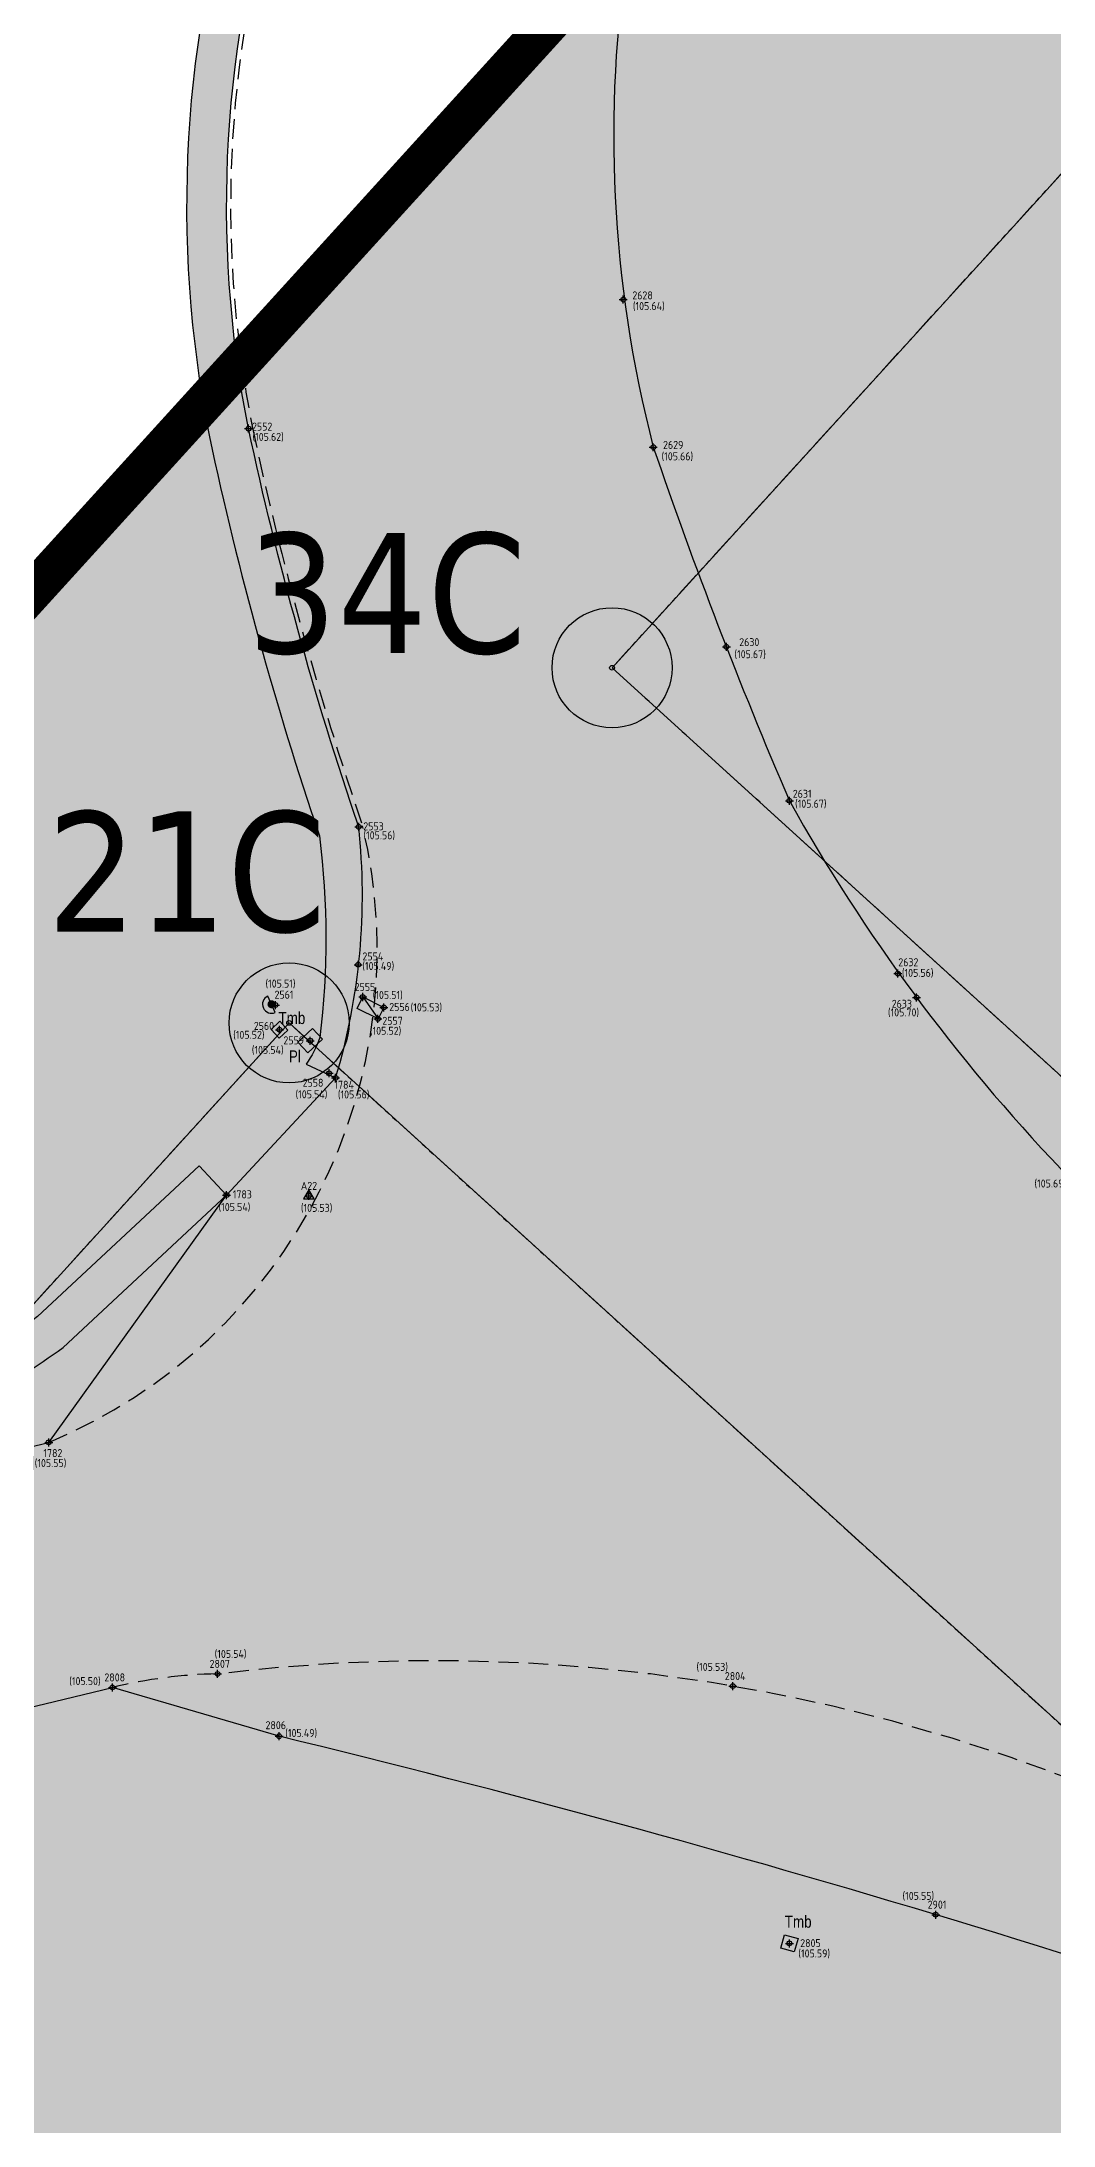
# Model space of a CAD drawing. Extents: x 9555 to 11275, y -8412 to -6382.
# Drawn here: x 10301.5 to 10326.8, y -7826.7 to -7774.7 of the extents above; entities that cross this region are included whole.
import ezdxf
from ezdxf.enums import TextEntityAlignment as Align

# ---------------------------------------------------------------- set-up
doc = ezdxf.new("R2010")
doc.units = 0
doc.header["$MEASUREMENT"] = 0
doc.header["$XCLIPFRAME"] = 2
doc.header["$PDMODE"] = 33
doc.header["$PDSIZE"] = 0.12
for name, pattern in [('DASHED', [0.75, 0.5, -0.25]), ('DASHEDX2', [1.5, 1, -0.5]), ('PHANTOM2', [1.25, 0.625, -0.125, 0.125, -0.125, 0.125, -0.125])]:
    doc.linetypes.add(name, pattern=pattern)
doc.layers.get('0').update_dxf_attribs({"color": 53, "lineweight": 50})
for name, color, linetype in [('01_PROG', 7, 'Continuous'), ('02_CAT', 7, 'Continuous'), ('Conf Lotti-Retino', 253, 'Continuous'), ('Conf Lotti_xLIMITE Comparto', 30, 'DASHEDX2'), ('Conf-N', 7, 'Continuous'), ('Conf-P', 2, 'Continuous'), ('GEI-Nome_P', 6, 'Continuous'), ('GEI-Punti', 7, 'Continuous'), ('Gei-Punti_3D', 3, 'Continuous'), ('GEI-Quote_P', 3, 'Continuous'), ('GEI-Simboli', 6, 'Continuous'), ('Immagine', 181, 'Continuous'), ('Ril-Cabina_Enel', 6, 'Continuous'), ('Ril-Palo_Telecamera', 7, 'Continuous'), ('Ril-Siepe', 72, 'Continuous'), ('Ril-Strada', 4, 'Continuous'), ('Ril-Tomb_Plastica', 5, 'Continuous'), ('Ril-Tombino', 5, 'Continuous')]:
    doc.layers.add(name, color=color, linetype=linetype)
doc.layers.add('Conf Lotti', color=2, linetype='PHANTOM2', lineweight=30)
doc.layers.add('Fr01 Fgl. 957D', color=140, linetype='Continuous', lineweight=30)
doc.layers.add('Gei-Nome_p(OFF)', color=251, linetype='Continuous', plot=False)
doc.styles.add('HELVLA', font='helvl', dxfattribs={"width": 0.8})
doc.styles.get("Standard").update_dxf_attribs({"font": 'isocp.shx'})
doc.styles.add('Tahoma', font='tahoma.ttf')
doc.linetypes.add('ZIGZAG', pattern='A,0.0001,-0.2,[131,ltypeshp.shx,S=0.2,R=0,X=-0.2,Y=0],-0.4,[131,ltypeshp.shx,S=0.2,R=180,X=0.2,Y=0],-0.2', length=0.8001)
picture_1 = doc.add_image_def('image1.png', size_in_pixel=(3510, 4950))
picture_2 = doc.add_image_def('image3.png', size_in_pixel=(3510, 4950))
pattern_1 = [(90, (-0.04999999999999999, 0.2), (-0.4999999999999999, 0.5), [0.05, -0.45]), (90, (-0.15, 9.184850993605149e-18), (-0.4999999999999999, 0.5), [0.05, -0.25, 0.05, -0.15]), (90, (-0.25, 0.45), (-0.4999999999999999, 0.5), [0.125, -0.375]), (90, (-0.3, 0.1), (-0.4999999999999999, 0.5), [0.15, -0.35]), (90, (-0.35, 2.143131898507868e-17), (-0.4999999999999999, 0.5), [0.05, -0.45]), (90, (-0.375, 0.2), (-0.4999999999999999, 0.5), [0.125, -0.375]), (180, (-0.35, 2.143131898507868e-17), (-0.5, -0.4999999999999999), [0.05, -0.45]), (180, (3.061616997868383e-18, 0.05), (-0.5, -0.4999999999999999), [0.05, -0.45]), (180, (-0.05, 0.075), (-0.5, -0.4999999999999999), [0.075, -0.425]), (180, (-0.2, 0.1), (-0.5, -0.4999999999999999), [0.1, -0.4]), (180, (-0.475, 0.2500000000000001), (-0.5, -0.4999999999999999), [0.075, -0.425]), (180, (-0.09999999999999999, 0.3), (-0.5, -0.4999999999999999), [0.05, -0.325, 0.075, -0.05]), (180, (-0.35, 0.35), (-0.5, -0.4999999999999999), [0.05, -0.45]), (180, (-0.2, 0.4), (-0.5, -0.4999999999999999), [0.1, -0.4]), (135, (-0.375, 0.02500000000000003), (-0.5000000000095124, 3.06161699792663e-17), [0.21, -0.4971067812]), (135, (3.061616997868383e-18, 0.05), (-0.5000000000095124, 3.06161699792663e-17), [0.14142135625, -0.565685425]), (135, (-0.15, 0.05000000000000001), (-0.5000000000095124, 3.06161699792663e-17), [0.0707106781, -0.6363961029999999]), (135, (-0.425, 0.2), (-0.5000000000095124, 3.06161699792663e-17), [0.0707106781, -0.6363961029999999]), (135, (-0.45, 0.3), (-0.5000000000095124, 3.06161699792663e-17), [0.0707106781, -0.6363961029999999]), (135, (-0.04999999999999999, 0.25), (-0.5000000000095124, 3.06161699792663e-17), [0.0707105, -0.070711, 0.0707105, -0.4949747812]), (225, (-0.3, 0.1), (-8.612732121052413e-17, -0.5000000000095124), [0.0707105, -0.070711, 0.0707105, -0.4949747812]), (225, (-0.04999999999999999, 0.2), (-8.612732121052413e-17, -0.5000000000095124), [0.0707105, -0.424264, 0.0707105, -0.1414217812]), (225, (-0.09999999999999999, 0.25), (-8.612732121052413e-17, -0.5000000000095124), [0.0707106781, -0.6363961029999999]), (225, (-0.15, 0.3), (-8.612732121052413e-17, -0.5000000000095124), [0.0707106781, -0.6363961029999999]), (225, (-0.3, 0.4), (-8.612732121052413e-17, -0.5000000000095124), [0.0707106781, -0.6363961029999999]), (225, (-0.375, 0.45), (-8.612732121052413e-17, -0.5000000000095124), [0.0707106781, -0.6363961029999999]), (225, (-0.04999999999999998, 0.45), (-8.612732121052413e-17, -0.5000000000095124), [0.11, -0.5971067811999999]), (116.56505118, (-0.35, 0.15), (-2.549934976881569e-11, 0.500000000000047), [0.05590169999999999, -1.0621322885]), (116.56505118, (-0.3, 0.25), (-2.549934976881569e-11, 0.500000000000047), [0.1118034, -1.0062305885]), (116.56505118, (-0.3, 0.4), (-2.549934976881569e-11, 0.500000000000047), [0.1118034, -1.0062305885]), (116.56505118, (-0.35, 0.05000000000000002), (-2.549934976881569e-11, 0.500000000000047), [0.1677051, -0.9503288885]), (153.43494882, (-0.4, 2.449293598294707e-17), (-0.500000000000047, 2.549935549000442e-11), [0.1118034, -1.0062305885]), (206.56505118, (-0.05, 0.05), (-0.500000000000047, -2.549934976881569e-11), [0.1118034, -1.0062305885]), (206.56505118, (-0.15, 0.2), (-0.500000000000047, -2.549934976881569e-11), [0.1118034, -1.0062305885]), (206.56505118, (-0.09999999999999999, 0.15), (-0.500000000000047, -2.549934976881569e-11), [0.1118034, -1.0062305885]), (206.56505118, (-0.2, 0.25), (-0.500000000000047, -2.549934976881569e-11), [0.1118034, -1.0062305885]), (206.56505118, (-0.2, 0.35), (-0.500000000000047, -2.549934976881569e-11), [0.1118034, -1.0062305885]), (206.56505118, (2.143131898507868e-17, 0.35), (-0.500000000000047, -2.549934976881569e-11), [0.1118034, -1.0062305885]), (206.56505118, (-0.45, 2.755455298081545e-17), (-0.500000000000047, -2.549934976881569e-11), [0.1118034, -1.0062305885]), (243.43494882, (-0.15, 9.184850993605149e-18), (-2.549952202345811e-11, -0.500000000000047), [0.1118034, -1.0062305885]), (243.43494882, (-0.45, 0.45), (-2.549952202345811e-11, -0.500000000000047), [0.1118034, -1.0062305885]), (243.43494882, (-0.45, 0.3), (-2.549952202345811e-11, -0.500000000000047), [0.05590169999999999, -1.0621322885]), (243.43494882, (-0.425, 0.4), (-2.549952202345811e-11, -0.500000000000047), [0.05590169999999999, -1.0621322885])]

# ---------------------------------------------------------------- blocks, each defined once
blk = doc.blocks.new('PALO-Telecamera')
blk.add_lwpolyline([(0.2249999999999091, 0, 1.000000000002274), (-0.2250000000001364, 0)], format="xyb", close=True)
at = {"const_width": 0.1}
blk.add_lwpolyline([(-0.04999999999972715, 0, 1), (0.04999999999972715, 0, 1)], format="xyb", close=True, dxfattribs=at)
blk = doc.blocks.new('P-Lotto')
at = {"layer": 'Conf-N'}
blk.add_circle((0, 0), 1.5, dxfattribs=at)
at = {"layer": 'Conf-P'}
blk.add_point((0, 0), dxfattribs=at)
blk = doc.blocks.new('20043-1_Prog-Confini')
at = {"layer": 'Conf Lotti-Retino'}
h = blk.add_hatch(color=256, dxfattribs=at)
h.paths.add_polyline_path([(10440.90416144596, -7860.83060032168), (10481.5942124453, -7897.834921010903), (10443.95534884731, -7939.222717106983), (10455.05263548401, -7949.314804568148), (10501.47623780322, -7898.267286041699), (10547.18877136976, -7848.001660636663), (10411.9695062309, -7725.030641243258), (10340.57834246114, -7745.229577507136), (10225.51241240563, -7871.756384511547), (10219.57166360702, -7866.353752460756), (10165.52391621495, -7925.784801506587), (10195.69424327256, -7953.179523551184), (10249.90677393372, -8002.481449223193), (10270.62170846128, -8021.320012004217), (10278.89737695264, -8012.22006439802), (10188.63944448483, -7930.137751995549), (10307.72607652135, -7799.189769688855), (10366.91160524755, -7853.014236146046), (10397.9840078288, -7881.272081036064), (10388.56467752741, -7891.62960208233), (10401.88142326459, -7903.740108648259)])
h.paths.add_polyline_path([(10406.0576788046, -7872.394254370962), (10374.9852742804, -7844.136407866004), (10315.79974545998, -7790.311941612686), (10347.14732855373, -7755.842054370059), (10408.82520196826, -7738.391331224433), (10442.93861544669, -7769.414730339371), (10528.01781476451, -7846.787402484451), (10491.68629990599, -7886.737634374716), (10437.67950494375, -7837.622808733126)], flags=16)
h = blk.add_hatch(color=41, dxfattribs=at)
h.paths.add_polyline_path([(10374.9852742804, -7844.136407866004), (10442.93861544669, -7769.414730339371), (10408.82520196826, -7738.391331224434), (10347.14732855373, -7755.842054370059), (10315.79974545998, -7790.311941612686)])
h.paths.add_polyline_path([(10420.76355684086, -7790.379971128622), (10376.07217521855, -7749.736762850924), (10373.72172192202, -7750.401784316058), (10338.4017431611, -7789.23972725196), (10384.04858354646, -7830.751848239393)], flags=16)
blk.add_hatch(color=41, dxfattribs=at).paths.add_polyline_path([(10278.89737579227, -8012.220063342761), (10188.63944448483, -7930.13775199555), (10307.72607652135, -7799.189769688856), (10366.91160524755, -7853.014236146046), (10339.32656618824, -7883.346819618211), (10306.20423063409, -7919.768229275436), (10337.20851222508, -7948.100980190388)])
at = {"layer": 'Conf Lotti'}
for p, q in [((10340.57834246114, -7745.229577507138), (10225.51241240563, -7871.756384511547)), ((10315.79974545998, -7790.311941612686), (10347.14732855373, -7755.842054370059)), ((10406.05767871157, -7872.394254286361), (10315.79974545998, -7790.311941612686)), ((10188.63944448483, -7930.137751995549), (10307.72607652135, -7799.189769688856)), ((10307.72607652135, -7799.189769688848), (10397.9840078288, -7881.272081036064))]:
    blk.add_line(p, q, dxfattribs=at)
at = {"layer": 'Conf Lotti_xLIMITE Comparto', "const_width": 1}
blk.add_lwpolyline([(10220.16127169158, -8076.806445670572), (10388.56467752741, -7891.629602082331), (10442.57147426394, -7940.744429337481), (10443.95534884731, -7939.222717106983), (10542.72119990987, -8029.042295507654), (10562.90537483127, -8006.847722235286), (10508.8985798685, -7957.732896593227), (10535.13800726631, -7928.879951339147), (10501.47623780322, -7898.267286041699), (10547.18877136976, -7848.001660636663), (10411.9695062309, -7725.030641243259), (10340.57834246114, -7745.229577507138), (10225.51241240563, -7871.756384511547), (10219.57166360702, -7866.353752460757), (10165.52391621495, -7925.784801506588), (10195.69424327256, -7953.179523551185), (10145.19012518152, -8008.626232577647)], close=True, dxfattribs=at)
at = {"layer": 'Conf-P'}
for p in [(10315.79974545998, -7790.311941612686), (10307.72607652135, -7799.189769688856)]:
    blk.add_blockref('P-Lotto', p, dxfattribs=at)
at = {"layer": 'Conf-N', "style": 'Tahoma'}
for s, p in [('34C', (10306.67920051431, -7789.943156048885)), ('21C', (10301.67293418098, -7796.905187209489))]:
    blk.add_text(s, height=3, dxfattribs=at).set_placement(p)
blk = doc.blocks.new('-Fgl. 957D Estratto Foglio Intero_PostFR1')
at = {"layer": 'Immagine'}
image = blk.add_image(picture_1, insert=(10047.10652658358, -8052.467191756538), size_in_units=(594.3230901945512, 838.1479477102646), rotation=0.0016211727915770014, dxfattribs=at)
image.set_boundary_path([(307.5021249750134, 335.1810387049118), (3170.119478927532, 4586.921474975607)])
image.dxf.flags = 15
blk = doc.blocks.new('-Fgl. 958 Estratto Foglio Intero_PostFR3')
at = {"layer": 'Immagine'}
image = blk.add_image(picture_2, insert=(9716.786041246873, -8308.17513906339), size_in_units=(1485.8142875308895, 2095.3791234409982), rotation=-0.001043539486264, dxfattribs=at)
image.set_boundary_path([(486.9858317041253, 415.0435325266662), (2987.88009123626, 4584.843253445799)])
image.dxf.flags = 15
blk = doc.blocks.new('- Fogli_Unione (Estratti_20043_SpostatoComeAll.957E_SuRIL_PostFR1-FR2-FR3 (2021-02-08)')
for name in ['-Fgl. 958 Estratto Foglio Intero_PostFR3', '-Fgl. 957D Estratto Foglio Intero_PostFR1']:
    blk.add_blockref(name, (0, 0))
blk = doc.blocks.new('2493-1_PostFRAZ')
at = {"layer": 'Fr01 Fgl. 957D'}
for p, q in [((10238.50090960999, -7875.30995024033), (10307.72607652135, -7799.189769688856)), ((10307.72607652135, -7799.189769688848), (10397.9840078288, -7881.272081036064))]:
    blk.add_line(p, q, dxfattribs=at)
for points in [[(10439.14428784218, -7749.743914112336), (10411.9695062309, -7725.030641243259), (10340.57834246114, -7745.229577507138), (10233.9728353934, -7862.453280577722)], [(10406.05767871157, -7872.394254286361), (10315.79974545998, -7790.311941612686), (10347.14732855373, -7755.842054370059), (10408.82520196826, -7738.391331224434), (10449.83280437737, -7775.684439317798)]]:
    blk.add_lwpolyline(points, dxfattribs=at)
at = {"layer": '02_CAT'}
blk.add_blockref('- Fogli_Unione (Estratti_20043_SpostatoComeAll.957E_SuRIL_PostFR1-FR2-FR3 (2021-02-08)', (2.400635534626417, 6.76379925128731), dxfattribs=at)

msp = doc.modelspace()

# ---------------------------------------------------------------- hatches: boundary and pattern name
at = {"layer": 'Ril-Siepe'}
h = msp.add_hatch(dxfattribs=at)
h.set_pattern_fill('GNDCOVER', color=85, scale=0.5, angle=90, style=0)
h.set_pattern_definition(pattern_1)
edge = h.paths.add_edge_path()
edge.add_arc((10342.31296828968, -7719.478539691967), 10.53421158874578, -46.95176028894622, 23.026251895772305, ccw=False)
edge.add_line((10349.50376728772, -7727.176722826074), (10331.73536306106, -7735.801324691149))
edge.add_arc((10350.29534371693, -7775.762774025861), 44.06121100102421, 114.912376946586, 133.4898039797151)
edge.add_arc((10347.38764156299, -7774.378344508596), 41.07194901626193, 131.8759419287226, 152.8287964090435)
edge.add_arc((10382.12326166948, -7784.851336160219), 77.03537580943848, 157.7024241161864, 168.6652787350002)
edge.add_arc((10334.65387535075, -7778.771223063706), 29.48983077881134, 162.1070380439374, 191.2768050603059)
edge.add_arc((10392.62956879519, -7765.931247183833), 88.86594826946357, 192.0859782275459, 198.7641721400291)
edge.add_arc((10287.77650996693, -7797.073020329397), 20.86740609056411, -6.840039479532322, 7.035519712456676, ccw=False)
edge.add_arc((10305.59034563854, -7798.493009433203), 3.094205463070836, 325.98657217681637, 339.8621313688062, ccw=False)
edge.add_line((10308.15515265146, -7800.223868305029), (10308.8902, -7800.5648))
edge.add_arc((10293.6360850965, -7796.002022465063), 15.92190190657459, 343.3471389628028, 366.1752681604889)
edge.add_arc((10392.62956879519, -7765.931247183851), 87.86594826945858, 192.0906095813675, 198.8288451591856, ccw=False)
edge.add_arc((10334.65387535075, -7778.771223063699), 28.48983077880812, 161.9924270922942, 191.2626860297739, ccw=False)
edge.add_arc((10382.12326166948, -7784.851336160234), 76.03537580944023, 157.7345852915804, 168.7086851761957, ccw=False)
edge.add_arc((10347.387641563, -7774.378344508594), 40.07194901626358, 131.8558120107124, 152.7681238952261, ccw=False)
edge.add_arc((10350.29534371693, -7775.762774025869), 43.06121100103297, 114.90107338115669, 133.5085523516559, ccw=False)
edge.add_line((10332.1643, -7736.7047), (10350.073, -7728.011999999999))
edge.add_arc((10342.31296828968, -7719.478539691967), 11.53421158874611, 312.2822918857566, 383.0262518957692)
edge.add_line((10352.9282, -7714.9669), (10352.00787426914, -7715.358052846231))
h = msp.add_hatch(dxfattribs=at)
h.set_pattern_fill('GNDCOVER', color=85, scale=0.5, angle=90, style=0)
h.set_pattern_definition(pattern_1)
edge = h.paths.add_edge_path()
edge.add_line((10306.1615, -7803.4922), (10305.47928729266, -7802.76104623919))
edge.add_line((10305.47928729266, -7802.76104623919), (10301.43939365661, -7806.530522541628))
edge.add_arc((10291.50093988789, -7792.604018777859), 17.10907275089125, 290.50479174883515, 305.51301881321547, ccw=False)
edge.add_line((10297.49400367986, -7808.629110252812), (10290.90730007531, -7810.747476405942))
edge.add_arc((10310.59215774769, -7860.176866175429), 53.20487002677307, 111.7145227718613, 124.7947959608724)
edge.add_line((10280.23138486197, -7816.484971454008), (10263.04907665983, -7830.062531702783))
edge.add_arc((8587.789051715818, -5895.642273154748), 2558.999391921862, 310.50024735117364, 310.89344439980096, ccw=False)
edge.add_line((10249.73461299896, -7841.513501984584), (10243.28762991239, -7847.846077939949))
edge.add_line((10243.28762991239, -7847.846077939949), (10240.59259915987, -7850.608865266852))
edge.add_line((10240.59259915987, -7850.608865266852), (10229.18442378622, -7862.778558638439))
edge.add_line((10229.18442378622, -7862.778558638439), (10226.93789538481, -7865.011055039935))
edge.add_line((10226.93789538481, -7865.011055039935), (10224.76907478037, -7866.287975137576))
edge.add_line((10224.76907478037, -7866.287975137576), (10222.76994155457, -7867.088339026272))
edge.add_line((10222.76994155457, -7867.088339026272), (10220.78884748662, -7865.797475284161))
edge.add_line((10220.78884748662, -7865.797475284161), (10220.24292219704, -7866.635309144896))
edge.add_line((10220.24292219704, -7866.635309144896), (10222.6593, -7868.2098))
edge.add_line((10222.6593, -7868.2098), (10225.21111617161, -7867.188166480039))
edge.add_line((10225.21111617161, -7867.188166480039), (10227.5536, -7865.809))
edge.add_line((10227.5536, -7865.809), (10229.90187506631, -7863.475392451581))
edge.add_line((10229.90187506631, -7863.475392451581), (10241.31536779312, -7851.30002678311))
edge.add_line((10241.31536779312, -7851.30002678311), (10243.996, -7848.552))
edge.add_line((10243.996, -7848.552), (10250.41053315094, -7842.251298128895))
edge.add_arc((8587.789051715783, -5895.642273154663), 2559.99939192195, 310.5010264202625, 310.8929408578208)
edge.add_line((10263.68672369312, -7830.833188723902), (10280.82715136942, -7817.288722711135))
edge.add_arc((10310.59215774769, -7860.176866175422), 52.20487002676654, 111.75158017990049, 124.76122038669351, ccw=False)
edge.add_line((10291.24591761472, -7811.689017726258), (10297.82209362941, -7809.574037377528))
edge.add_arc((10291.50093988789, -7792.604018777853), 18.10907275089735, 290.4298340218805, 305.7234319066692)
edge.add_line((10302.07434350962, -7807.3057755351), (10306.1615, -7803.4922))

# ---------------------------------------------------------------- linework, layer by layer
at = {"layer": 'Gei-Nome_p(OFF)'}
for p in [(10322.9441, -7797.9563), (10308.7258, -7800.45)]:
    msp.add_point(p, dxfattribs=at)
at = {"layer": 'GEI-Punti', "lineweight": 30}
msp.add_lwpolyline([(10308.22, -7803.363), (10308.09009618943, -7803.588), (10308.34990381057, -7803.588)], close=True, dxfattribs=at)
at = {"layer": 'GEI-Punti'}
for p in [(10316.0808, -7781.1095), (10306.7127, -7784.3355), (10316.832, -7784.7959), (10318.6574, -7789.7883), (10320.2322, -7793.6361), (10309.4656, -7794.2893), (10309.4524, -7797.7362), (10307.384, -7798.7428), (10309.566, -7798.5422), (10323.4141, -7798.5537), (10309.9464, -7799.0873), (10310.0936, -7798.8032), (10307.4867, -7799.3613), (10308.2553, -7799.6342), (10308.8902, -7800.5648), (10306.1615, -7803.4922), (10308.22, -7803.513), (10301.7168, -7809.6746), (10303.3085, -7815.8002), (10305.9391, -7815.4621), (10318.8194, -7815.7675), (10307.4759, -7817.0202), (10323.8914, -7821.4811), (10320.2331, -7822.1978)]:
    msp.add_point(p, dxfattribs=at)
at = {"layer": 'Gei-Punti_3D'}
for p in [(10316.0808, -7781.1095, 105.643), (10306.7127, -7784.3355, 105.6221), (10316.832, -7784.7959, 105.6566), (10318.6574, -7789.7883, 105.667), (10320.2322, -7793.6361, 105.6658), (10309.4656, -7794.2893, 105.5601), (10309.4524, -7797.7362, 105.4942), (10322.9441, -7797.9563, 105.5619), (10307.384, -7798.7428, 105.5132), (10309.566, -7798.5422, 105.5077), (10323.4141, -7798.5537, 105.7023), (10309.9464, -7799.0873, 105.5209), (10310.0936, -7798.8032, 105.5257), (10307.4867, -7799.3613, 105.5223), (10308.2553, -7799.6342, 105.5365), (10308.7258, -7800.45, 105.5404), (10308.8902, -7800.5648, 105.5615), (10306.1615, -7803.4922, 105.5398), (10308.22, -7803.513, 105.525), (10301.7168, -7809.6746, 105.5464), (10303.3085, -7815.8002, 105.5047), (10305.9391, -7815.4621, 105.5426), (10318.8194, -7815.7675, 105.5282), (10307.4759, -7817.0202, 105.4922), (10323.8914, -7821.4811, 105.545), (10320.2331, -7822.1978, 105.585)]:
    msp.add_point(p, dxfattribs=at)
at = {"layer": 'GEI-Simboli'}
for p, q in [((10315.9808, -7781.1095), (10316.1808, -7781.1095)), ((10316.0808, -7781.2095), (10316.0808, -7781.0095)), ((10306.6127, -7784.3355), (10306.8127, -7784.3355)), ((10306.7127, -7784.4355), (10306.7127, -7784.2355)), ((10316.732, -7784.7959), (10316.932, -7784.7959)), ((10316.832, -7784.8959), (10316.832, -7784.6959)), ((10318.5574, -7789.7883), (10318.7574, -7789.7883)), ((10318.6574, -7789.8883), (10318.6574, -7789.6883)), ((10320.1322, -7793.6361), (10320.3322, -7793.6361)), ((10320.2322, -7793.7361), (10320.2322, -7793.5361)), ((10309.3656, -7794.2893), (10309.5656, -7794.2893)), ((10309.4656, -7794.3893), (10309.4656, -7794.1893)), ((10309.4524, -7797.8362), (10309.4524, -7797.6362)), ((10309.3524, -7797.7362), (10309.5524, -7797.7362)), ((10322.8441, -7797.9563), (10323.0441, -7797.9563)), ((10322.9441, -7798.0563), (10322.9441, -7797.8563)), ((10307.384, -7798.8428), (10307.384, -7798.6428)), ((10309.466, -7798.5422), (10309.666, -7798.5422)), ((10309.566, -7798.6422), (10309.566, -7798.4422)), ((10323.3141, -7798.5537), (10323.5141, -7798.5537)), ((10323.4141, -7798.6537), (10323.4141, -7798.4537)), ((10307.284, -7798.7428), (10307.484, -7798.7428)), ((10309.8464, -7799.0873), (10310.0464, -7799.0873)), ((10309.9464, -7799.1873), (10309.9464, -7798.9873)), ((10309.9936, -7798.8032), (10310.1936, -7798.8032)), ((10310.0936, -7798.9032), (10310.0936, -7798.7032)), ((10307.3867, -7799.3613), (10307.5867, -7799.3613)), ((10307.4867, -7799.4613), (10307.4867, -7799.2613)), ((10308.1553, -7799.6342), (10308.3553, -7799.6342)), ((10308.2553, -7799.7342), (10308.2553, -7799.5342)), ((10308.6258, -7800.45), (10308.8258, -7800.45)), ((10308.7258, -7800.55), (10308.7258, -7800.35)), ((10308.7902, -7800.5648), (10308.9902, -7800.5648)), ((10308.8902, -7800.6648), (10308.8902, -7800.4648)), ((10306.0615, -7803.4922), (10306.2615, -7803.4922)), ((10306.1615, -7803.5922), (10306.1615, -7803.3922)), ((10308.12, -7803.513), (10308.32, -7803.513)), ((10308.22, -7803.613), (10308.22, -7803.413)), ((10301.7168, -7809.7746), (10301.7168, -7809.5746)), ((10301.6168, -7809.6746), (10301.8168, -7809.6746)), ((10303.2085, -7815.8002), (10303.4085, -7815.8002)), ((10303.3085, -7815.9002), (10303.3085, -7815.7002)), ((10305.8391, -7815.4621), (10306.0391, -7815.4621)), ((10305.9391, -7815.5621), (10305.9391, -7815.3621)), ((10318.7194, -7815.7675), (10318.9194, -7815.7675)), ((10318.8194, -7815.8675), (10318.8194, -7815.6675)), ((10307.3759, -7817.0202), (10307.5759, -7817.0202)), ((10307.4759, -7817.1202), (10307.4759, -7816.9202)), ((10323.7914, -7821.4811), (10323.9914, -7821.4811)), ((10323.8914, -7821.5811), (10323.8914, -7821.3811)), ((10320.2331, -7822.2978), (10320.2331, -7822.0978)), ((10320.1331, -7822.1978), (10320.3331, -7822.1978))]:
    msp.add_line(p, q, dxfattribs=at)
at = {"layer": 'Ril-Cabina_Enel'}
msp.add_line((10309.566, -7798.5422), (10309.95172409871, -7799.089995883221), dxfattribs=at)
msp.add_lwpolyline([(10310.0936, -7798.8032), (10309.95172409871, -7799.089995883221), (10309.42412409871, -7798.828995883221), (10309.566, -7798.5422)], close=True, dxfattribs=at)
at = {"layer": 'Ril-Siepe', "linetype": 'ZIGZAG', "ltscale": 0.2}
msp.add_lwpolyline([(10352.00787426914, -7715.358052846231, -0.3151933144174068), (10349.50376728772, -7727.176722826074), (10331.73536306106, -7735.801324691149, 0.08123732138726526), (10319.97129556318, -7743.796504014391, 0.09167964758162667), (10310.84814662291, -7755.622803846757, 0.04787099450089883), (10306.59040424002, -7769.710775581389, 0.1279688756467824), (10305.73337811464, -7784.537934343033, 0.02914736799391373), (10308.48679303971, -7794.517083711611, -0.06061763154150362), (10308.49539276429, -7799.558283409631, -0.06061763154150362), (10308.15515265146, -7800.223868305029), (10308.8902, -7800.5648, 0.09993723055794289), (10309.4656, -7794.2893, -0.02940957376036212), (10306.7127, -7784.3355, -0.1284145599492892), (10307.5596, -7769.9638, -0.04792017378771872), (10311.75718993922, -7756.041714091655, -0.0915012631506433), (10320.6493, -7744.5317, -0.08136931447590666), (10332.1643, -7736.7047), (10350.073, -7728.011999999999, 0.3188713051973999), (10352.9282, -7714.9669)], format="xyb", close=True, dxfattribs=at)
msp.add_lwpolyline([(10229.90187506631, -7863.475392451581), (10241.31536779312, -7851.30002678311), (10243.996, -7848.552), (10250.41053315094, -7842.251298128895, 0.001710050997256746), (10263.68672369312, -7830.833188723902), (10280.82715136942, -7817.288722711135, -0.05682631419623625), (10291.24591761472, -7811.689017726258), (10297.82209362941, -7809.574037377528, 0.06683013737114366), (10302.07434350962, -7807.3057755351), (10306.1615, -7803.4922), (10305.47928729266, -7802.76104623919), (10301.43939365661, -7806.530522541628, -0.06557951445339878), (10297.49400367986, -7808.629110252812), (10290.90730007531, -7810.747476405942, 0.05713550937718695), (10280.23138486197, -7816.484971454008), (10263.04907665983, -7830.062531702783, -0.001715647460220024), (10249.73461299896, -7841.513501984584), (10243.28762991239, -7847.846077939949), (10240.59259915987, -7850.608865266852), (10229.18442378622, -7862.778558638439)], format="xyb", dxfattribs=at)
at = {"layer": 'Ril-Strada'}
msp.add_line((10306.1615, -7803.4922), (10308.8902, -7800.5648), dxfattribs=at)
at = {"layer": 'Ril-Strada', "linetype": 'DASHED'}
for points in [[(10301.7168, -7809.674599999999, 0.3685442468124061), (10309.56152148559, -7794.260758153968, -0.02941875521516527), (10306.81063318693, -7784.315261073676, -0.1284605914570352), (10307.65651512785, -7769.989137170001, -0.04792523227647985), (10311.84809023299, -7756.083618508442, -0.09148301667390343), (10320.71710013211, -7744.605220252949, -0.08138282387090662), (10332.20718877908, -7736.795039916486), (10350.12959464974, -7728.095687226903, 0.319213003074322), (10353.02023257309, -7714.927784715377)], [(10303.3085, -7815.8002, -0.05463180197400163), (10305.9391, -7815.4621, -0.1409306110032031), (10330.0969, -7819.302100000001), (10350.9496, -7830.4645)]]:
    msp.add_lwpolyline(points, format="xyb", dxfattribs=at)
at = {"layer": 'Ril-Strada'}
for points in [[(10364.2926, -7757.4414), (10358.4051, -7740.7876, 0.1642840234629762), (10357.3308, -7739.4189), (10355.8851, -7738.5349, 0.1089553045821682), (10353.0998, -7737.5754, 0.1567951648781771), (10342.4253, -7741.3533, 0.01732760764928503), (10332.7828, -7747.526699999999, 0.06589193936761314), (10320.5785, -7760.5473, 0.2062818735893187), (10316.832, -7784.795899999998, 0.01897166819964059), (10320.2322, -7793.6361, 0.06289945915859457), (10327.0317, -7802.8493), (10353.5613, -7825.1281), (10360.85133933921, -7831.412255493699), (10377.04675939011, -7845.595905065606)], [(10215.79031237346, -7871.588440911558), (10221.6823, -7872.4175), (10230.2957, -7863.8579), (10241.7081, -7851.6837), (10250.837, -7842.7168, 0.001706361730790313), (10264.0878, -7831.3205), (10279.5079, -7819.2649, -0.1273720824496025), (10294.7265, -7811.3433), (10301.7168, -7809.6746), (10306.1615, -7803.4922)], [(10205.7836, -7902.312), (10204.1069, -7900.828), (10214.0694, -7889.3126), (10223.6639, -7879.6046), (10231.8702, -7870.9867), (10249.5722, -7852.4996, -0.01806404286594989), (10257.8724, -7844.7842, -0.01789186251828791), (10274.3525, -7830.8573, -0.01285706184126224), (10286.24020000001, -7822.003899999993, -0.06625280531695338), (10296.3641, -7817.4774), (10303.3085, -7815.8002)], [(10372.303, -7846.785), (10350.9496, -7830.4645), (10340.9415, -7827.1544, 0.02794605404238623), (10307.4759, -7817.020199999999), (10303.3085, -7815.8002)]]:
    msp.add_lwpolyline(points, format="xyb", dxfattribs=at)
at = {"layer": 'Ril-Tomb_Plastica'}
msp.add_lwpolyline([(10308.31187908935, -7799.328383377416), (10307.94630220894, -7799.669489731085), (10308.19872091066, -7799.940016622585), (10308.56429779106, -7799.598910268915)], close=True, dxfattribs=at)
at = {"layer": 'Ril-Tombino'}
for points in [[(10307.69870497023, -7799.36864115802), (10307.49404115802, -7799.149295029777), (10307.27469502978, -7799.353958841977), (10307.47935884198, -7799.57330497022)], [(10320.44902322645, -7822.076926376491), (10320.35385541017, -7822.413739509763), (10320.0170422769, -7822.318571693493), (10320.11221009317, -7821.981758560217)]]:
    msp.add_lwpolyline(points, close=True, dxfattribs=at)

# ---------------------------------------------------------------- block references
at = {"layer": '01_PROG'}
msp.add_blockref('20043-1_Prog-Confini', (0, 0), dxfattribs=at)
at = {"layer": '02_CAT'}
msp.add_blockref('2493-1_PostFRAZ', (0, 0), dxfattribs=at)
at = {"layer": 'Ril-Palo_Telecamera', "rotation": 115.008689823334}
msp.add_blockref('PALO-Telecamera', (10307.28608734539, -7798.723280181466), dxfattribs=at)

# ---------------------------------------------------------------- texts
at = {"layer": 'GEI-Nome_P'}
for s, p in [('2628', (10316.30738061055, -7781.103702327234)), ('2552', (10306.7995703502, -7784.383715358616)), ('2629', (10317.07533623749, -7784.842121871797)), ('2630', (10318.98004317659, -7789.772072845896)), ('2631', (10320.31886268944, -7793.562767875772)), ('2553', (10309.58023848639, -7794.375147507775)), ('2554', (10309.55988716924, -7797.627621517692)), ('2632', (10322.95605673388, -7797.773709687041)), ('2561', (10307.36251698836, -7798.583626568864)), ('2555', (10309.366, -7798.3922)), ('2633', (10322.79206988712, -7798.812760246198)), ('2560', (10306.84372877158, -7799.364424095686)), ('2557', (10310.05714484729, -7799.236907120493)), ('2556', (10310.22993254558, -7798.8906922797)), ('2559', (10307.58472093645, -7799.725357767757)), ('2558', (10308.06426031889, -7800.785429168319)), ('1784', (10308.85888969227, -7800.83577795985)), ('A22', (10308.02, -7803.363)), ('1783', (10306.31788589492, -7803.575104031043)), ('1782', (10301.58378296497, -7810.04340678115)), ('2807', (10305.7391, -7815.3121)), ('2808', (10303.1085, -7815.6502)), ('2804', (10318.6194, -7815.6175)), ('2806', (10307.13674760954, -7816.844933897325)), ('2901', (10323.6914, -7821.3311)), ('2805', (10320.50418882188, -7822.292643031884))]:
    msp.add_text(s, height=0.2, dxfattribs=at).set_placement(p)
at = {"layer": 'GEI-Quote_P'}
for s, p in [('(105.64)', (10316.31993110726, -7781.371568728972)), ('(105.62)', (10306.81019349554, -7784.639931776882)), ('(105.66)', (10317.03732783046, -7785.126273259162)), ('(105.67)', (10318.85893802173, -7790.073639636344)), ('(105.67)', (10320.375378861, -7793.810132747602)), ('(105.56)', (10309.58381414496, -7794.599965055643)), ('(105.51)', (10307.13544383819, -7798.307534870073)), ('(105.49)', (10309.55671385337, -7797.866547489046)), ('(105.56)', (10323.04572724239, -7798.038548081103)), ('(105.51)', (10309.816, -7798.5922)), ('(105.53)', (10310.7636855724, -7798.899940090974)), ('(105.70)', (10322.69643419206, -7799.027028930645)), ('(105.52)', (10306.32765834729, -7799.587768906319)), ('(105.52)', (10309.7464, -7799.4873)), ('(105.54)', (10306.79312296698, -7799.964933752312)), ('(105.54)', (10307.88667921237, -7801.073918408898)), ('(105.56)', (10308.94484151477, -7801.078593863963)), ('(105.69)', (10326.35972975192, -7803.304296451669)), ('(105.54)', (10305.9615, -7803.8922)), ('(105.53)', (10308.02, -7803.913)), ('(105.55)', (10301.36608420458, -7810.292164415217)), ('(105.54)', (10305.86472368585, -7815.062541754831)), ('(105.53)', (10317.90991607582, -7815.386839557043)), ('(105.50)', (10302.23000390158, -7815.742614312579)), ('(105.49)', (10307.63015879406, -7817.040897811042)), ('(105.55)', (10323.06075301371, -7821.110779385939)), ('(105.59)', (10320.45712825652, -7822.550736706278))]:
    msp.add_text(s, height=0.2, dxfattribs=at).set_placement(p)
at = {"layer": 'Ril-Tomb_Plastica', "style": 'HELVLA', "width": 0.8}
msp.add_text('Pl', height=0.3, dxfattribs=at).set_placement((10307.8712194512, -7800.017919265206), align=Align.MIDDLE)
at = {"layer": 'Ril-Tombino', "style": 'HELVLA', "width": 0.8}
for p in [(10307.79625817177, -7799.062127224301), (10320.4532239969, -7821.650824524717)]:
    msp.add_text('Tmb', height=0.3, dxfattribs=at).set_placement(p, align=Align.MIDDLE)

doc.saveas('drawing.dxf')
